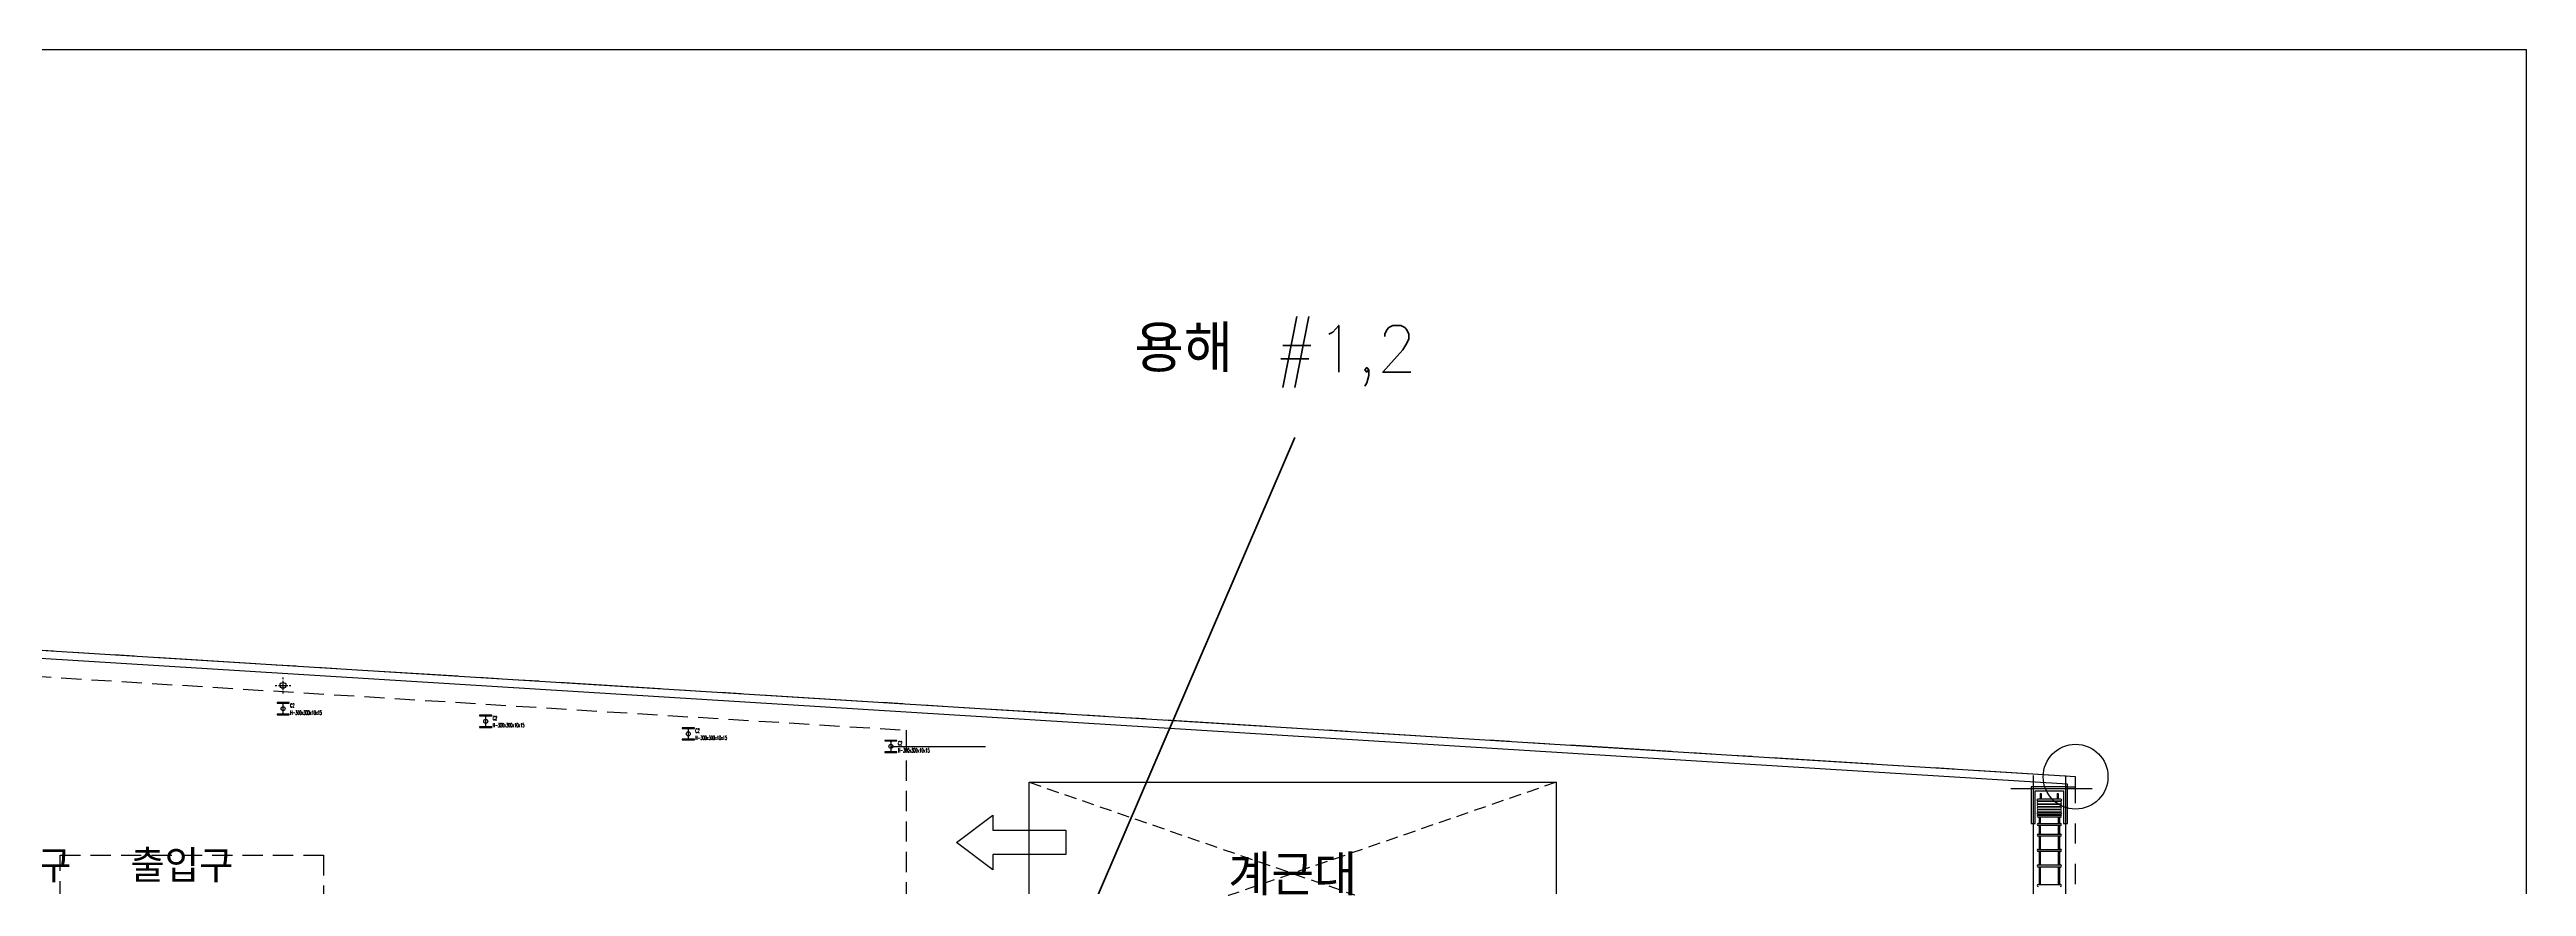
# Model space of a CAD drawing. Header units: millimetres. Extents: x 10462777 to 22643323, y 453826 to 1389191.
# Drawn here: x 11315366 to 11376498, y 617692 to 638352 of the extents above; entities that cross this region are included whole.
import ezdxf
from ezdxf.enums import TextEntityAlignment as Align

# ---------------------------------------------------------------- set-up
doc = ezdxf.new("R2010")
doc.units = ezdxf.units.MM
doc.header["$LTSCALE"] = 200
doc.header["$MEASUREMENT"] = 0
for name, pattern in [('CEN', [62, 60, -1, 0, -1]), ('HID', [2.3, 1.5, -0.8]), ('HIDDEN', [3.75, 2.5, -1.25]), ('PHANTOM', [2.5, 1.25, -0.25, 0.25, -0.25, 0.25, -0.25])]:
    doc.linetypes.add(name, pattern=pattern)
doc.layers.get('0').update_dxf_attribs({"linetype": 'CONTINUOUS'})
for name, color, linetype in [('CEN2', 8, 'CEN'), ('COL', 2, 'CONTINUOUS'), ('E', 7, 'CONTINUOUS'), ('ext', 4, 'CONTINUOUS'), ('HATCH', 8, 'CONTINUOUS'), ('ma', 7, 'HIDDEN'), ('park', 8, 'CONTINUOUS'), ('PY', 1, 'CONTINUOUS'), ('TEXT', 7, 'CONTINUOUS'), ('up', 7, 'HIDDEN'), ('WALL4', 4, 'CONTINUOUS'), ('대지경계', 2, 'CONTINUOUS'), ('도면층6', 6, 'CONTINUOUS')]:
    doc.layers.add(name, color=color, linetype=linetype)
doc.layers.add('No_Print', color=153, linetype='CONTINUOUS', plot=False)
doc.styles.add('a1', font='txt.shx ', dxfattribs={"height": 300, "bigfont": ' whgtxt.shx'})
doc.styles.add('HYwulM', font='txt.shx ', dxfattribs={"bigfont": ' whgtxt.shx'})
doc.styles.add('HY울릉도L', font='txt.shx ', dxfattribs={"bigfont": ' whgtxt.shx'})

msp = doc.modelspace()

# ---------------------------------------------------------------- linework, layer by layer
at = {"color": 30, "lineweight": 35, "ltscale": 10}
msp.add_line((11335959.4244, 605198.34014), (11346100.31629, 628778.28515), dxfattribs=at)
at = {"layer": 'CEN2'}
msp.add_line((11336131.32522, 621148.70034), (11338462.29784, 621148.70034), dxfattribs=at)
at = {"layer": 'COL'}
for points in [[(11321126.32522, 621960.5541, -0.4142135624), (11321110.32522, 621944.5541), (11320981.32522, 621944.5541), (11320981.32522, 621929.5541), (11321281.32522, 621929.5541), (11321281.32522, 621944.5541), (11321152.32522, 621944.5541, -0.4142135624), (11321136.32522, 621960.5541), (11321136.32522, 622198.5541, -0.4142135624), (11321152.32522, 622214.5541), (11321281.32522, 622214.5541), (11321281.32522, 622229.5541), (11320981.32522, 622229.5541), (11320981.32522, 622214.5541), (11321110.32522, 622214.5541, -0.4142135624), (11321126.32522, 622198.5541)], [(11326126.32522, 621650.26951, -0.4142135624), (11326110.32522, 621634.26951), (11325981.32522, 621634.26951), (11325981.32522, 621619.26951), (11326281.32522, 621619.26951), (11326281.32522, 621634.26951), (11326152.32522, 621634.26951, -0.4142135624), (11326136.32522, 621650.26951), (11326136.32522, 621888.26951, -0.4142135624), (11326152.32522, 621904.26951), (11326281.32522, 621904.26951), (11326281.32522, 621919.26951), (11325981.32522, 621919.26951), (11325981.32522, 621904.26951), (11326110.32522, 621904.26951, -0.4142135624), (11326126.32522, 621888.26951)], [(11331126.32522, 621339.98493, -0.4142135624), (11331110.32522, 621323.98493), (11330981.32522, 621323.98493), (11330981.32522, 621308.98493), (11331281.32522, 621308.98493), (11331281.32522, 621323.98493), (11331152.32522, 621323.98493, -0.4142135624), (11331136.32522, 621339.98493), (11331136.32522, 621577.98493, -0.4142135624), (11331152.32522, 621593.98493), (11331281.32522, 621593.98493), (11331281.32522, 621608.98493), (11330981.32522, 621608.98493), (11330981.32522, 621593.98493), (11331110.32522, 621593.98493, -0.4142135624), (11331126.32522, 621577.98493)], [(11336126.32522, 621029.70034, -0.4142135624), (11336110.32522, 621013.70034), (11335981.32522, 621013.70034), (11335981.32522, 620998.70034), (11336281.32522, 620998.70034), (11336281.32522, 621013.70034), (11336152.32522, 621013.70034, -0.4142135624), (11336136.32522, 621029.70034), (11336136.32522, 621267.70034, -0.4142135624), (11336152.32522, 621283.70034), (11336281.32522, 621283.70034), (11336281.32522, 621298.70034), (11335981.32522, 621298.70034), (11335981.32522, 621283.70034), (11336110.32522, 621283.70034, -0.4142135624), (11336126.32522, 621267.70034)]]:
    msp.add_lwpolyline(points, format="xyb", close=True, dxfattribs=at)
at = {"layer": 'E', "ltscale": 10}
for p, q in [((11337747.32507, 618778.38492), (11338647.32507, 619453.38492)), ((11338647.32507, 619453.38492), (11338647.32507, 619078.38492)), ((11338647.32507, 618103.38492), (11337747.32507, 618778.38492)), ((11338647.32507, 619078.38492), (11340447.32507, 619078.38492)), ((11340447.32507, 619078.38492), (11340447.32507, 618478.38492)), ((11340447.32507, 618478.38492), (11338647.32507, 618478.38492)), ((11338647.32507, 618478.38492), (11338647.32507, 618103.38492))]:
    msp.add_line(p, q, dxfattribs=at)
at = {"layer": 'ext', "color": 4}
for p, q in [((11365370.32523, 620401.20667), (11217401.99534, 629586.97728)), ((11365170.32523, 620213.23751), (11217573.36768, 629375.95359)), ((11365170.32523, 620148.38493), (11365170.32523, 620213.23751)), ((11365171.17385, 620148.38493), (11365370.32523, 620148.38493)), ((11365370.32523, 620148.38493), (11365370.32523, 620401.20667))]:
    msp.add_line(p, q, dxfattribs=at)
at = {"layer": 'HATCH'}
for p, q in [((11320933.54789, 622653.32776), (11320973.54789, 622653.32776)), ((11321013.54789, 622653.32776), (11321243.54789, 622653.32776)), ((11321128.54789, 622808.32776), (11321128.54789, 622848.32776)), ((11321128.54789, 622538.32776), (11321128.54789, 622768.32776)), ((11321128.54789, 622458.32776), (11321128.54789, 622498.32776)), ((11321283.54789, 622653.32776), (11321323.54789, 622653.32776))]:
    msp.add_line(p, q, dxfattribs=at)
msp.add_ellipse((11321128.54789, 622653.32776), major_axis=(-53.03301, 53.03301), ratio=1, start_param=-0.7853981634, end_param=5.4977871438, dxfattribs=at)
at = {"layer": 'ma'}
for p, q in [((11313406.32522, 622982.25654), (11336508.82522, 621548.58661)), ((11336508.82522, 621548.58661), (11336508.82522, 615825.88492))]:
    msp.add_line(p, q, dxfattribs=at)
at = {"layer": 'No_Print'}
for centre in [(11321131.32522, 622079.5541), (11326131.32522, 621769.26951), (11331131.32522, 621458.98493), (11336131.32522, 621148.70034)]:
    msp.add_circle(centre, 50, dxfattribs=at)
at = {"layer": 'park'}
for p, q in [((11339547.32507, 620263.38492), (11352547.32507, 620263.38492)), ((11339547.32507, 615763.38492), (11339547.32507, 620263.38492)), ((11352547.32507, 620263.38492), (11352547.32507, 615763.38492))]:
    msp.add_line(p, q, dxfattribs=at)
at = {"layer": 'park', "linetype": 'HID'}
for p, q in [((11352547.32507, 620263.38492), (11339547.32507, 615763.38492)), ((11339547.32507, 620263.38492), (11352547.32507, 615763.38492))]:
    msp.add_line(p, q, dxfattribs=at)
at = {"layer": 'PY'}
msp.add_circle((11365370.32523, 620401.20667), 800, dxfattribs=at)
at = {"layer": 'up'}
for p, q in [((11315631.32522, 615825.88492), (11315631.32522, 618463.38492)), ((11315631.32522, 618463.38492), (11322131.32522, 618463.38492)), ((11322131.32522, 618463.38492), (11322131.32522, 615825.88492))]:
    msp.add_line(p, q, dxfattribs=at)
at = {"layer": 'WALL4', "color": 1}
for p, q in [((11365777.82299, 620098.38493), (11363775.36397, 620098.38493)), ((11364321.32508, 620429.40863), (11364321.32508, 606798.27477)), ((11365121.32507, 620429.40863), (11365121.32507, 606798.37997))]:
    msp.add_line(p, q, dxfattribs=at)
at = {"layer": 'WALL4', "color": 2}
for p, q in [((11364271.17385, 620148.38493), (11364271.17385, 619248.38493)), ((11365171.17385, 620148.38493), (11364271.17385, 620148.38493)), ((11364371.17385, 619248.38493), (11364371.17385, 620048.38493)), ((11364371.17385, 620048.38493), (11365071.17385, 620048.38493)), ((11365071.17385, 620048.38493), (11365071.17385, 619248.38493)), ((11365171.17385, 619248.38493), (11365171.17385, 620148.38493)), ((11364271.17385, 619248.38493), (11364371.17385, 619248.38493)), ((11365071.17385, 619248.38493), (11365171.17385, 619248.38493))]:
    msp.add_line(p, q, dxfattribs=at)
at = {"layer": 'WALL4'}
for p, q in [((11364499.45833, 619983.26921), (11364523.68954, 619983.26921)), ((11364499.45833, 619983.26921), (11364499.45833, 619852.06505)), ((11364523.68954, 619983.26921), (11364523.68954, 619852.06505)), ((11364918.65817, 619983.26921), (11364942.88937, 619983.26921)), ((11364918.65817, 619983.26921), (11364918.65817, 619852.06505)), ((11364942.88937, 619983.26921), (11364942.88937, 619852.06505)), ((11364446.602, 619452.25018), (11364995.74571, 619452.25018)), ((11364995.74571, 619401.36465), (11364446.602, 619401.36465)), ((11364470.38089, 619801.17952), (11364470.38089, 619785.42924)), ((11364470.38089, 619734.54371), (11364470.38089, 619718.79342)), ((11364470.38089, 619667.9079), (11364470.38089, 619652.15761)), ((11364470.38089, 619601.27208), (11364470.38089, 619585.5218)), ((11364470.38089, 619534.63627), (11364470.38089, 619518.88599)), ((11364470.38089, 619468.00046), (11364470.38089, 619452.25018)), ((11364470.38089, 619401.36465), (11364470.38089, 619245.07338)), ((11364499.45833, 619801.17952), (11364499.45833, 619785.42924)), ((11364499.45833, 619734.54371), (11364499.45833, 619718.79342)), ((11364499.45833, 619667.9079), (11364499.45833, 619652.15761)), ((11364499.45833, 619601.27208), (11364499.45833, 619585.5218)), ((11364499.45833, 619534.63627), (11364499.45833, 619518.88599)), ((11364499.45833, 619468.00046), (11364499.45833, 619452.25018)), ((11364499.45833, 619401.36465), (11364499.45833, 619245.07338)), ((11364942.88937, 619801.17952), (11364942.88937, 619785.42924)), ((11364942.88937, 619734.54371), (11364942.88937, 619718.79342)), ((11364942.88937, 619667.9079), (11364942.88937, 619652.15761)), ((11364942.88937, 619601.27208), (11364942.88937, 619585.5218)), ((11364942.88937, 619534.63627), (11364942.88937, 619518.88599)), ((11364942.88937, 619468.00046), (11364942.88937, 619452.25018)), ((11364942.88937, 619401.36465), (11364942.88937, 619245.07338)), ((11364971.96682, 619801.17952), (11364971.96682, 619785.42924)), ((11364971.96682, 619734.54371), (11364971.96682, 619718.79342)), ((11364971.96682, 619667.9079), (11364971.96682, 619652.15761)), ((11364971.96682, 619601.27208), (11364971.96682, 619585.5218)), ((11364971.96682, 619534.63627), (11364971.96682, 619518.88599)), ((11364971.96682, 619468.00046), (11364971.96682, 619452.25018)), ((11364971.96682, 619401.36465), (11364971.96682, 619245.07338)), ((11364446.602, 619245.07338), (11364995.74571, 619245.07338)), ((11364995.74571, 619194.18785), (11364446.602, 619194.18785)), ((11364446.602, 618981.22814), (11364995.74571, 618981.22814)), ((11364995.74571, 618930.34261), (11364446.602, 618930.34261)), ((11364995.74571, 618930.34261), (11364446.602, 618930.34261)), ((11364470.38089, 619194.18785), (11364470.38089, 618981.22814)), ((11364470.38089, 618930.34261), (11364470.38089, 618608.30991)), ((11364499.45833, 619194.18785), (11364499.45833, 618981.22814)), ((11364499.45833, 618930.34261), (11364499.45833, 618608.30991)), ((11364942.88937, 619194.18785), (11364942.88937, 618981.22814)), ((11364942.88937, 618930.34261), (11364942.88937, 618608.30991)), ((11364971.96682, 619194.18785), (11364971.96682, 618981.22814)), ((11364971.96682, 618930.34261), (11364971.96682, 618608.30991)), ((11364446.602, 618608.30991), (11364995.74571, 618608.30991)), ((11364995.74571, 618557.42438), (11364446.602, 618557.42438)), ((11364995.74571, 618557.42438), (11364446.602, 618557.42438)), ((11364446.602, 618222.06451), (11364995.74571, 618222.06451)), ((11364995.74571, 618171.17898), (11364446.602, 618171.17898)), ((11364995.74571, 618171.17898), (11364446.602, 618171.17898)), ((11364470.38089, 618557.42438), (11364470.38089, 618222.06451)), ((11364470.38089, 618171.17898), (11364470.38089, 617742.52898)), ((11364499.45833, 618557.42438), (11364499.45833, 618222.06451)), ((11364499.45833, 618171.17898), (11364499.45833, 617742.52898)), ((11364942.88937, 618557.42438), (11364942.88937, 618222.06451)), ((11364942.88937, 618171.17898), (11364942.88937, 617742.52898)), ((11364971.96682, 618557.42438), (11364971.96682, 618222.06451)), ((11364971.96682, 618171.17898), (11364971.96682, 617742.52898)), ((11364446.602, 617742.52898), (11364995.74571, 617742.52898))]:
    msp.add_line(p, q, dxfattribs=at)
for points in [[(11364995.74571, 619852.06505, -1), (11364995.74571, 619801.17952), (11364446.602, 619801.17952, -1), (11364446.602, 619852.06505)], [(11364446.602, 619734.54371), (11364995.74571, 619734.54371, 1), (11364995.74571, 619785.42924), (11364446.602, 619785.42924, 1)], [(11364995.74571, 619718.79342), (11364446.602, 619718.79342, 1), (11364446.602, 619667.9079), (11364995.74571, 619667.9079, 1)], [(11364446.602, 619601.27208), (11364995.74571, 619601.27208, 1), (11364995.74571, 619652.15761), (11364446.602, 619652.15761, 1)], [(11364995.74571, 619585.5218), (11364446.602, 619585.5218, 1), (11364446.602, 619534.63627), (11364995.74571, 619534.63627, 1)], [(11364995.74571, 619518.88599, -1), (11364995.74571, 619468.00046), (11364446.602, 619468.00046, -1), (11364446.602, 619518.88599)]]:
    msp.add_lwpolyline(points, format="xyb", close=True, dxfattribs=at)
for centre, start, end in [((11364446.602, 619426.80741), 90, 270), ((11364995.74571, 619426.80741), 270, 90), ((11364446.602, 619219.63062), 90, 270), ((11364446.602, 618955.78538), 90, 270), ((11364995.74571, 619219.63062), 270, 90), ((11364995.74571, 618955.78538), 270, 90), ((11364446.602, 618582.86714), 90, 270), ((11364446.602, 618196.62175), 90, 270), ((11364995.74571, 618582.86714), 270, 90), ((11364995.74571, 618196.62175), 270, 90), ((11364446.602, 617717.08621), 90, 270), ((11364995.74571, 617717.08621), 270, 90)]:
    msp.add_arc(centre, 25.44276, start, end, dxfattribs=at)
at = {"layer": '대지경계', "linetype": 'PHANTOM', "ltscale": 10}
for p, q in [((11365370.32523, 620401.20667), (11217401.99534, 629586.97728)), ((11365370.32523, 559748.38492), (11365370.32523, 620401.20667))]:
    msp.add_line(p, q, dxfattribs=at)
at = {"layer": '도면층6'}
for p in [(11207429.28781, 638351.86326), (11376498.25441, 540646.87669)]:
    msp.add_line(p, (11376498.25441, 638351.86326), dxfattribs=at)

# ---------------------------------------------------------------- texts
at = {"color": 30, "lineweight": 35, "ltscale": 10, "style": 'HY울릉도L'}
msp.add_text('용해 #1,2', height=1152, dxfattribs=at).set_placement((11342139.81014, 630964.91975), align=Align.MIDDLE_LEFT)
at = {"layer": 'No_Print', "style": 'HYwulM', "width": 0.5}
for s, p in [('C2', (11321305.16001, 622158.66339)), ('H-300x300x10x15', (11321305.16001, 621982.65327)), ('C2', (11326305.16001, 621848.3788)), ('H-300x300x10x15', (11326305.16001, 621672.36869)), ('C2', (11331305.16001, 621538.09422)), ('H-300x300x10x15', (11331305.16001, 621362.0841)), ('C2', (11336305.16001, 621227.80963)), ('H-300x300x10x15', (11336305.16001, 621051.79952))]:
    msp.add_text(s, height=100, dxfattribs=at).set_placement(p, align=Align.MIDDLE_LEFT)
at = {"layer": 'TEXT'}
for s, height, style, p in [('출입구', 800, 'HY울릉도L', (11314631.32522, 618232.62532)), ('출입구', 800, 'HY울릉도L', (11318631.32522, 618232.62532)), ('계근대', 1000.1875, 'a1', (11346047.32507, 618013.38492))]:
    msp.add_text(s, height=height, dxfattribs=dict(at, style=style)).set_placement(p, align=Align.MIDDLE)

doc.saveas('drawing.dxf')
